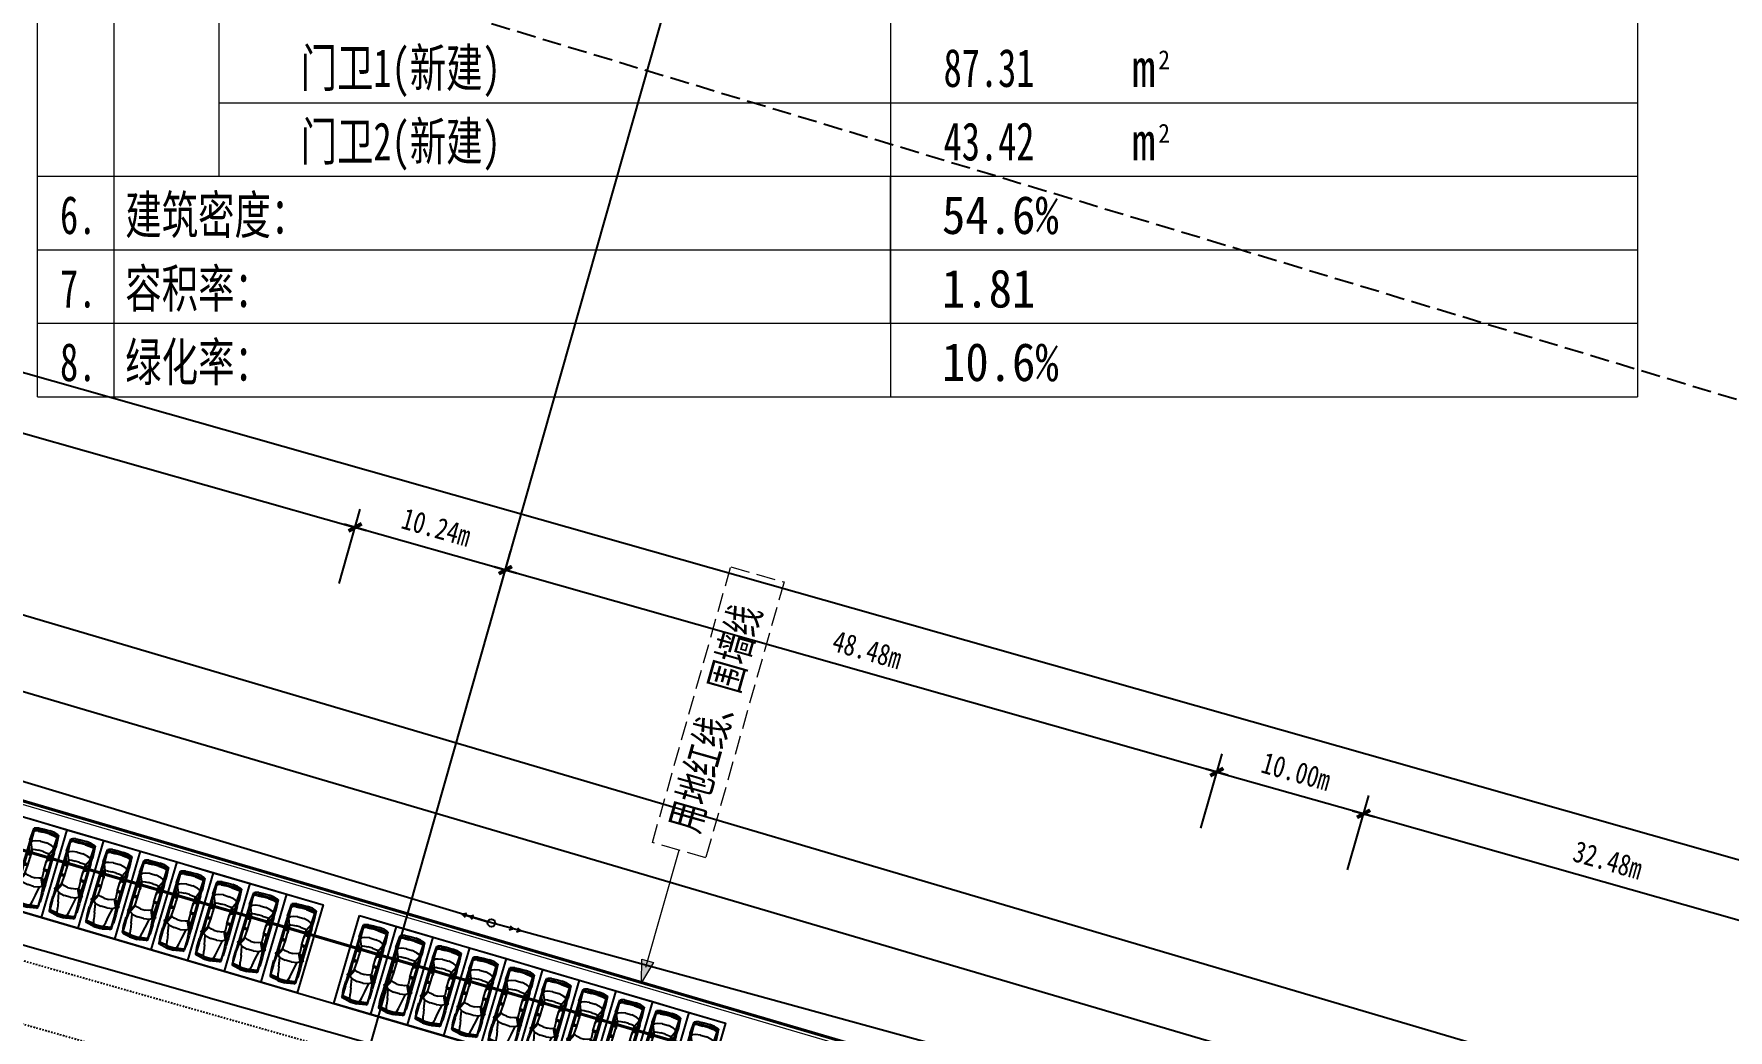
# Model space of a CAD drawing. Header units: millimetres. Extents: x 221342 to 221936, y -165780 to -165359.
# Drawn here: x 221667 to 221778.1, y -165521 to -165455.7 of the extents above; entities that cross this region are included whole.
import ezdxf

# ---------------------------------------------------------------- set-up
doc = ezdxf.new("R2010")
doc.units = ezdxf.units.MM
doc.linetypes.add('CENTER', pattern=[5.08, 3.175, -0.635, 0.635, -0.635])
doc.linetypes.add('DASH', pattern=[0.35, 0.25, -0.1])
doc.layers.add('0-道路', color=22, linetype='Continuous', lineweight=0)
doc.layers.add('地形图', color=250, linetype='Continuous', lineweight=13)
for name, color, linetype in [('biao1', 5, 'Continuous'), ('COLUMN', 220, 'Continuous'), ('PUB_DIM', 3, 'Continuous'), ('SOLID_HATCH', 251, 'Continuous'), ('zt-道路', 240, 'Continuous'), ('消防车道', 3, 'Continuous'), ('电缆通道', 7, 'ByLayer'), ('管线及附属设施', 4, 'Continuous'), ('轴网标注', 240, 'Continuous')]:
    doc.layers.add(name, color=color, linetype=linetype)
doc.styles.add('-仿宋_GB2312', font='', dxfattribs={"width": 0.8})
doc.styles.add('-黑体', font='', dxfattribs={"width": 0.7})
doc.styles.add('dim_font', font='SIMPLEX.shx', dxfattribs={"width": 0.8})
doc.styles.get('-仿宋_GB2312').set_extended_font_data('FangSong_GB2312')
doc.styles.get('-黑体').set_extended_font_data('SimHei')
doc.dimstyles.new('AXIS150', dxfattribs={"dimscale": 1.5, "dimtxt": 300, "dimasz": 1, "dimexe": 250, "dimexo": 300, "dimgap": 150, "dimtad": 1, "dimdec": 0, "dimtxsty": 'dim_font', "dimblk": '_DIMX', "dimblk1": '_DIMX', "dimblk2": '_DIMX', "dimcen": 2.5, "dimse1": 1, "dimse2": 1, "dimclrt": 9, "dimazin": 3, "dimtfac": 1, "dimtdec": 0, "dimtix": 1, "dimtmove": 2, "dimatfit": 3, "dimldrblk": '_DIMX'})

# ---------------------------------------------------------------- blocks, each defined once
blk = doc.blocks.new('604')
at = {"layer": '管线及附属设施', "color": 4, "linetype": 'Continuous'}
blk.add_circle((0, 0), 0.25, dxfattribs=at)
blk = doc.blocks.new('511301')
at = {"layer": '管线及附属设施', "color": 4, "linetype": 'Continuous', "flags": 128}
for points in [[(2, 0), (0.25, 0)], [(1.24, 0.15), (1.5, 0), (1.24, -0.15)], [(1.74, 0.15), (2, 0), (1.74, -0.15)]]:
    blk.add_lwpolyline(points, dxfattribs=at)
blk = doc.blocks.new('_DIMX')
blk.add_line((-150, 0), (150, 0))
at = {"const_width": 50}
blk.add_lwpolyline([(-70, -70), (70, 70)], dxfattribs=at)
blk = doc.blocks.new('*D137')
at = {"layer": 'Defpoints', "color": 0, "linetype": 'Continuous', "transparency": 16777216}
for p in [(221501.36, -165438.99), (221787.01, -165512.17), (221784.92, -165519.54)]:
    blk.add_point(p, dxfattribs=at)
at = {"layer": '轴网标注', "color": 0, "linetype": 'Continuous', "lineweight": -2, "transparency": 16777216}
for p, q in [((221501.36, -165438.99), (221503.8, -165430.43)), ((221503.46, -165431.63), (221787, -165512.17)), ((221784.92, -165519.54), (221787.35, -165510.97))]:
    blk.add_line(p, q, dxfattribs=at)
at = {"layer": '轴网标注', "color": 0, "linetype": 'Continuous', "lineweight": -2, "transparency": 16777216, "xscale": 0.005, "yscale": 0.005, "zscale": 0.005}
for p, rotation in [((221503.46, -165431.63), 164.1427629060019), ((221787.01, -165512.17), 344.142762906002)]:
    blk.add_blockref('_DIMX', p, dxfattribs=dict(at, rotation=rotation))
at = {"layer": '轴网标注', "color": 9, "linetype": 'Continuous', "transparency": 16777216, "insert": (221645.63, -165470.51), "char_height": 1.4, "attachment_point": 5, "rotation": 344.1428, "style": '-仿宋_GB2312'}
blk.add_mtext('\\A1;294.77m', dxfattribs=at)
blk = doc.blocks.new('*D138')
at = {"layer": 'Defpoints', "color": 0, "linetype": 'Continuous', "transparency": 16777216}
for p in [(221697.91, -165490.84), (221696.86, -165494.52), (221743.5, -165507.77)]:
    blk.add_point(p, dxfattribs=at)
at = {"layer": '轴网标注', "color": 0, "linetype": 'Continuous', "lineweight": -2, "transparency": 16777216}
for p, q in [((221696.86, -165494.52), (221698.25, -165489.63)), ((221744.54, -165504.08), (221697.92, -165490.84)), ((221743.5, -165507.77), (221744.89, -165502.88))]:
    blk.add_line(p, q, dxfattribs=at)
at = {"layer": '轴网标注', "color": 0, "linetype": 'Continuous', "lineweight": -2, "transparency": 16777216, "xscale": 0.005, "yscale": 0.005, "zscale": 0.005}
for p, rotation in [((221697.91, -165490.84), 164.1427629060019), ((221744.55, -165504.08), 344.142762906002)]:
    blk.add_blockref('_DIMX', p, dxfattribs=dict(at, rotation=rotation))
at = {"layer": '轴网标注', "color": 9, "linetype": 'Continuous', "transparency": 16777216, "insert": (221721.63, -165496.07), "char_height": 1.4, "attachment_point": 5, "rotation": 344.1428, "style": '-仿宋_GB2312'}
blk.add_mtext('\\A1;48.48m', dxfattribs=at)
blk = doc.blocks.new('_F27')
for p, q in [((-2489, 522), (-2514, 196)), ((-2514, -206), (-2514, 196)), ((-2489, 522), (-2426, 736)), ((-2426, 736), (-2389, 824)), ((-2389, 824), (-1610, 874)), ((-2389, 824), (-1560, 874)), ((-2264, 812), (-2389, 824)), ((-2364, 522), (-2389, 196)), ((-2389, -206), (-2389, 196)), ((-2326, 736), (-2364, 522)), ((-2326, 736), (-2351, 596)), ((-2351, 594), (-2351, 596)), ((-2326, 736), (-2288, 811)), ((-2301, 196), (-2276, 522)), ((-2301, 196), (-2301, -206)), ((-2200, 786), (-2288, 811)), ((-2276, 522), (-2238, 736)), ((-2200, 786), (-2238, 736)), ((-1560, 874), (-2212, 815)), ((-2208, 815), (-2211, 814)), ((-1660, 862), (-2208, 815)), ((-1446, 761), (-2200, 786)), ((-1622, 510), (-1685, 196)), ((-1685, -206), (-1685, 196)), ((-1560, 874), (-1660, 862)), ((-1622, 510), (-1547, 698)), ((-1617, 869), (-1620, 866)), ((-1208, 874), (-1610, 874)), ((-1547, 698), (-1446, 761)), ((-1145, 799), (-1446, 761)), ((-1019, 572), (-1446, 761)), ((-1208, 874), (980, 889)), ((-1145, 799), (-682, 557)), ((-1145, 799), (124, 799)), ((-1082, 145), (-1070, 371)), ((-1082, 145), (-1082, -156)), ((-1070, 371), (-1057, 510)), ((-1019, 572), (-1057, 510)), ((-680, 556), (-1019, 572)), ((-1019, 572), (-479, 547)), ((-743, 849), (-793, 874)), ((-730, 799), (-743, 849)), ((-630, 555), (-730, 799)), ((-680, 556), (-630, 555)), ((-642, 799), (-605, 554)), ((-605, 554), (-630, 555)), ((-479, 547), (-605, 554)), ((61, 547), (-479, 547)), ((-2, 547), (-27, 877)), ((124, 799), (61, 547)), ((61, 547), (564, 572)), ((941, 773), (124, 799)), ((564, 572), (941, 773)), ((564, 572), (614, 522)), ((1079, 748), (614, 522)), ((614, 522), (677, 371)), ((677, 371), (714, 145)), ((714, -156), (714, 145)), ((941, 773), (941, 874)), ((983, 777), (941, 773)), ((941, 773), (987, 765)), ((980, 902), (995, 790)), ((980, 790), (980, 898)), ((995, 790), (980, 790)), ((980, 790), (992, 746)), ((984, 905), (1020, 939)), ((992, 746), (1021, 747)), ((995, 790), (1022, 746)), ((1022, 748), (995, 790)), ((1021, 747), (1022, 748)), ((1053, 768), (1022, 746)), ((1036, 935), (1062, 857)), ((1036, 756), (1079, 748)), ((1051, 889), (1497, 893)), ((1057, 776), (1062, 857)), ((1770, 849), (1058, 784)), ((1204, 585), (1079, 748)), ((1795, 472), (1204, 585)), ((1280, 196), (1204, 585)), ((1280, 196), (1280, -206)), ((1506, 899), (2121, 899)), ((2461, 849), (1770, 849)), ((2222, 397), (1795, 472)), ((2272, 876), (2121, 899)), ((2523, 321), (2222, 397)), ((2272, 876), (2272, 874)), ((2437, 851), (2272, 876)), ((2511, 874), (2287, 874)), ((2398, 849), (2461, 773)), ((2437, 850), (2433, 851)), ((2498, 773), (2436, 849)), ((2511, 874), (2450, 850)), ((2461, 773), (2523, 321)), ((2561, 321), (2498, 773)), ((2599, 773), (2511, 874)), ((2523, 321), (2586, 321)), ((2523, 321), (2561, 196)), ((2580, 196), (2542, 321)), ((2561, 196), (2561, -206)), ((2611, 196), (2574, 321)), ((2580, 321), (2618, 196)), ((2580, 196), (2580, -206)), ((2599, 773), (2687, 321)), ((2611, 196), (2611, -206)), ((2618, -206), (2618, 196)), ((2687, 321), (2699, 196)), ((2699, -206), (2699, 196)), ((-2489, -533), (-2514, -206)), ((-2489, -533), (-2426, -747)), ((-2426, -747), (-2389, -835)), ((-2389, -206), (-2364, -533)), ((-2389, -835), (-2264, -823)), ((-1560, -885), (-2389, -835)), ((-1610, -885), (-2389, -835)), ((-2326, -747), (-2364, -533)), ((-2351, -607), (-2351, -605)), ((-2351, -607), (-2326, -747)), ((-2326, -747), (-2288, -822)), ((-2276, -533), (-2301, -206)), ((-2288, -822), (-2200, -797)), ((-2276, -533), (-2238, -747)), ((-2200, -797), (-2238, -747)), ((-2212, -826), (-1560, -885)), ((-2208, -826), (-2211, -825)), ((-1660, -872), (-2208, -826)), ((-1446, -772), (-2200, -797)), ((-1685, -206), (-1622, -520)), ((-1560, -885), (-1660, -872)), ((-1622, -520), (-1547, -709)), ((-1621, -877), (-1617, -880)), ((-1610, -885), (-1208, -885)), ((-1547, -709), (-1446, -772)), ((-1019, -583), (-1446, -772)), ((-1145, -809), (-1446, -772)), ((-1208, -885), (980, -900)), ((-682, -568), (-1145, -809)), ((-1145, -809), (124, -809)), ((-1070, -382), (-1082, -156)), ((-1057, -520), (-1070, -382)), ((-1019, -583), (-1057, -520)), ((-479, -558), (-1019, -583)), ((-1019, -583), (-680, -567)), ((-743, -860), (-793, -885)), ((-743, -860), (-730, -809)), ((-730, -809), (-630, -566)), ((-680, -567), (-682, -568)), ((-680, -567), (-630, -566)), ((-605, -565), (-642, -809)), ((-630, -566), (-605, -565)), ((-605, -565), (-479, -558)), ((61, -558), (-479, -558)), ((-2, -558), (-27, -884)), ((61, -558), (124, -809)), ((564, -583), (61, -558)), ((941, -784), (124, -809)), ((614, -533), (564, -583)), ((564, -583), (941, -784)), ((677, -382), (614, -533)), ((1079, -759), (614, -533)), ((714, -156), (677, -382)), ((987, -776), (941, -784)), ((983, -788), (941, -784)), ((941, -885), (941, -784)), ((992, -757), (980, -800)), ((995, -800), (980, -800)), ((995, -800), (980, -913)), ((980, -909), (980, -800)), ((984, -916), (1020, -950)), ((992, -757), (1021, -758)), ((995, -800), (1022, -757)), ((1022, -758), (995, -800)), ((1021, -758), (1022, -758)), ((1022, -757), (1053, -779)), ((1036, -767), (1079, -759)), ((1036, -946), (1062, -867)), ((1051, -901), (1497, -904)), ((1057, -787), (1062, -867)), ((1770, -860), (1058, -795)), ((1204, -596), (1079, -759)), ((1204, -596), (1280, -206)), ((1795, -483), (1204, -596)), ((2121, -910), (1506, -910)), ((1770, -860), (2461, -860)), ((1795, -483), (2222, -407)), ((2121, -910), (2272, -887)), ((2270, -887), (2121, -910)), ((2523, -332), (2222, -407)), ((2437, -861), (2272, -887)), ((2272, -885), (2272, -887)), ((2285, -885), (2511, -885)), ((2398, -860), (2461, -784)), ((2436, -860), (2498, -784)), ((2437, -861), (2436, -860)), ((2450, -861), (2511, -885)), ((2523, -332), (2461, -784)), ((2561, -332), (2498, -784)), ((2599, -784), (2511, -885)), ((2523, -332), (2561, -206)), ((2586, -332), (2523, -332)), ((2580, -206), (2542, -332)), ((2618, -6), (2561, -6)), ((2574, -332), (2611, -206)), ((2618, -206), (2580, -332)), ((2687, -332), (2599, -784)), ((2687, -332), (2699, -206))]:
    blk.add_line(p, q)
for centre, start, end in [((990, 898), 132.96497, 179.74535), ((1027, 932), 18.15727, 132.96497), ((1047, 776), 305.15418, 356.86364), ((990, -909), 180.25465, 227.03503), ((1027, -942), 227.03503, 341.84273), ((1047, -787), 3.17983, 54.84582)]:
    blk.add_arc(centre, 10, start, end)
at = {"width": 0.8, "flags": 9}
for tag in ['XSIZE', 'YSIZE']:
    blk.add_attdef(tag, (0, 0), '', height=0.5, dxfattribs=at)
blk = doc.blocks.new('*D118')
at = {"layer": 'Defpoints', "color": 0, "linetype": 'Continuous', "transparency": 16777216}
for p in [(221632.91, -165476.36), (221688.06, -165488.04), (221687.01, -165491.73)]:
    blk.add_point(p, dxfattribs=at)
at = {"layer": '轴网标注', "color": 0, "linetype": 'Continuous', "lineweight": -2, "transparency": 16777216}
for p, q in [((221632.91, -165476.36), (221634.3, -165471.47)), ((221633.97, -165472.67), (221688.06, -165488.04)), ((221687.01, -165491.73), (221688.4, -165486.84))]:
    blk.add_line(p, q, dxfattribs=at)
at = {"layer": '轴网标注', "color": 0, "linetype": 'Continuous', "lineweight": -2, "transparency": 16777216, "xscale": 0.005, "yscale": 0.005, "zscale": 0.005}
for p, rotation in [((221633.96, -165472.67), 164.1427629060019), ((221688.06, -165488.04), 344.142762906002)]:
    blk.add_blockref('_DIMX', p, dxfattribs=dict(at, rotation=rotation))
at = {"layer": '轴网标注', "color": 9, "linetype": 'Continuous', "transparency": 16777216, "insert": (221661.41, -165478.96), "char_height": 1.4, "attachment_point": 5, "rotation": 344.1428, "style": '-仿宋_GB2312'}
blk.add_mtext('\\A1;56.24m', dxfattribs=at)
blk = doc.blocks.new('*D119')
at = {"layer": 'Defpoints', "color": 0, "linetype": 'Continuous', "transparency": 16777216}
for p in [(221688.06, -165488.04), (221687.01, -165491.73), (221696.86, -165494.52)]:
    blk.add_point(p, dxfattribs=at)
at = {"layer": '轴网标注', "color": 0, "linetype": 'Continuous', "lineweight": -2, "transparency": 16777216}
for p, q in [((221687.01, -165491.73), (221688.4, -165486.84)), ((221697.91, -165490.84), (221688.07, -165488.04)), ((221696.86, -165494.52), (221698.25, -165489.63))]:
    blk.add_line(p, q, dxfattribs=at)
at = {"layer": '轴网标注', "color": 0, "linetype": 'Continuous', "lineweight": -2, "transparency": 16777216, "xscale": 0.005, "yscale": 0.005, "zscale": 0.005}
for p, rotation in [((221688.06, -165488.04), 164.1427629060019), ((221697.91, -165490.84), 344.142762906002)]:
    blk.add_blockref('_DIMX', p, dxfattribs=dict(at, rotation=rotation))
at = {"layer": '轴网标注', "color": 9, "linetype": 'Continuous', "transparency": 16777216, "insert": (221693.38, -165488.04), "char_height": 1.4, "attachment_point": 5, "rotation": 344.1428, "style": '-仿宋_GB2312'}
blk.add_mtext('\\A1;10.24m', dxfattribs=at)
blk = doc.blocks.new('*D120')
at = {"layer": 'Defpoints', "color": 0, "linetype": 'Continuous', "transparency": 16777216}
for p in [(221754.17, -165506.82), (221743.5, -165507.77), (221753.12, -165510.5)]:
    blk.add_point(p, dxfattribs=at)
at = {"layer": '轴网标注', "color": 0, "linetype": 'Continuous', "lineweight": -2, "transparency": 16777216}
for p, q in [((221743.5, -165507.77), (221744.89, -165502.88)), ((221744.55, -165504.08), (221754.16, -165506.81)), ((221753.12, -165510.5), (221754.51, -165505.61))]:
    blk.add_line(p, q, dxfattribs=at)
at = {"layer": '轴网标注', "color": 0, "linetype": 'Continuous', "lineweight": -2, "transparency": 16777216, "xscale": 0.005, "yscale": 0.005, "zscale": 0.005}
for p, rotation in [((221744.55, -165504.08), 164.1427629060019), ((221754.17, -165506.82), 344.142762906002)]:
    blk.add_blockref('_DIMX', p, dxfattribs=dict(at, rotation=rotation))
at = {"layer": '轴网标注', "color": 9, "linetype": 'Continuous', "transparency": 16777216, "insert": (221749.75, -165504.05), "char_height": 1.4, "attachment_point": 5, "rotation": 344.1428, "style": '-仿宋_GB2312'}
blk.add_mtext('\\A1;10.00m', dxfattribs=at)
blk = doc.blocks.new('*D121')
at = {"layer": 'Defpoints', "color": 0, "linetype": 'Continuous', "transparency": 16777216}
for p in [(221754.17, -165506.82), (221753.12, -165510.5), (221784.36, -165519.38)]:
    blk.add_point(p, dxfattribs=at)
at = {"layer": '轴网标注', "color": 0, "linetype": 'Continuous', "lineweight": -2, "transparency": 16777216}
for p, q in [((221753.12, -165510.5), (221754.51, -165505.61)), ((221785.41, -165515.69), (221754.17, -165506.82)), ((221784.36, -165519.38), (221785.75, -165514.49))]:
    blk.add_line(p, q, dxfattribs=at)
at = {"layer": '轴网标注', "color": 0, "linetype": 'Continuous', "lineweight": -2, "transparency": 16777216, "xscale": 0.005, "yscale": 0.005, "zscale": 0.005}
for p, rotation in [((221754.17, -165506.82), 164.1427629060019), ((221785.41, -165515.69), 344.142762906002)]:
    blk.add_blockref('_DIMX', p, dxfattribs=dict(at, rotation=rotation))
at = {"layer": '轴网标注', "color": 9, "linetype": 'Continuous', "transparency": 16777216, "insert": (221770.18, -165509.86), "char_height": 1.4, "attachment_point": 5, "rotation": 344.1428, "style": '-仿宋_GB2312'}
blk.add_mtext('\\A1;32.48m', dxfattribs=at)

msp = doc.modelspace()

# ---------------------------------------------------------------- hatches: boundary and pattern name
at = {"layer": 'PUB_DIM', "lineweight": 0}
msp.add_hatch(color=20, dxfattribs=at).paths.add_polyline_path([(221706.839, -165517.882), (221706.86, -165516.344), (221707.629, -165516.563)])

# ---------------------------------------------------------------- linework, layer by layer
at = {"color": 1, "linetype": 'CENTER', "ltscale": 0.005, "const_width": 0.2, "flags": 128}
msp.add_lwpolyline([(221603.925, -165580.583), (221610.9, -165556.03), (221478.696, -165518.473), (221496.499, -165456.12), (221779.341, -165539.17), (221785.941, -165632.291), (221603.925, -165580.583)], dxfattribs=at)
at = {"color": 1, "linetype": 'DASH', "ltscale": 0.005, "const_width": 0.2, "flags": 128}
msp.add_lwpolyline([(221484.852, -165520.222), (221501.789, -165460.904), (221776.503, -165541.568), (221782.33, -165623.78), (221605.892, -165573.657)], dxfattribs=at)
at = {"layer": '0-道路', "linetype": 'Continuous'}
for p, q in [((221778.317, -165538.869), (221617.874, -165491.759)), ((221778.089, -165539.053), (221635.31, -165497.129))]:
    msp.add_line(p, q, dxfattribs=at)
at = {"layer": 'biao1', "color": 5, "linetype": 'Continuous', "flags": 128}
msp.add_lwpolyline([(221827.486, -165551.402), (221789.836, -165541.076), (221745.238, -165527.219), (221696.996, -165513.972), (221634.136, -165495.013), (221560.548, -165473.496), (221480.715, -165450.256)], dxfattribs=at)
at = {"layer": 'COLUMN', "color": 211, "linetype": 'DASH', "ltscale": 5, "flags": 128}
msp.add_lwpolyline([(221377.584, -165692.787), (221605.982, -165757.663), (221638.771, -165642.23), (221841.266, -165699.749), (221826.696, -165494.171), (221465.005, -165385.02)], close=True, dxfattribs=at)
at = {"layer": 'PUB_DIM', "color": 1, "lineweight": 0}
for p, q in [((221672.234, -165376.799), (221672.234, -165479.481)), ((221723.153, -165431.267), (221723.153, -165474.66)), ((221679.137, -165436.088), (221679.137, -165465.017)), ((221679.137, -165460.195), (221772.116, -165460.195)), ((221679.137, -165460.195), (221772.116, -165460.195)), ((221679.137, -165460.195), (221772.116, -165460.195)), ((221679.137, -165460.195), (221772.116, -165460.195)), ((221679.137, -165460.195), (221772.116, -165460.195)), ((221679.137, -165460.195), (221772.116, -165460.195)), ((221679.137, -165460.195), (221772.116, -165460.195)), ((221679.137, -165460.195), (221772.116, -165460.195)), ((221679.137, -165460.195), (221772.116, -165460.195)), ((221679.137, -165460.195), (221772.116, -165460.195)), ((221679.137, -165460.195), (221772.116, -165460.195)), ((221679.137, -165460.195), (221772.116, -165460.195)), ((221679.137, -165460.195), (221772.116, -165460.195)), ((221679.137, -165460.195), (221772.116, -165460.195)), ((221679.137, -165460.195), (221772.116, -165460.195)), ((221679.137, -165460.195), (221772.116, -165460.195)), ((221679.137, -165460.195), (221772.116, -165460.195)), ((221679.137, -165460.195), (221772.116, -165460.195)), ((221679.137, -165460.195), (221772.116, -165460.195)), ((221679.137, -165460.195), (221772.116, -165460.195)), ((221679.137, -165460.195), (221772.116, -165460.195)), ((221679.137, -165460.195), (221772.116, -165460.195)), ((221679.137, -165460.195), (221772.116, -165460.195)), ((221679.137, -165460.195), (221772.116, -165460.195)), ((221679.137, -165460.195), (221772.116, -165460.195)), ((221679.137, -165460.195), (221772.116, -165460.195)), ((221679.137, -165460.195), (221772.116, -165460.195)), ((221679.137, -165460.195), (221772.116, -165460.195)), ((221679.137, -165460.195), (221772.116, -165460.195)), ((221679.137, -165460.195), (221772.116, -165460.195)), ((221679.137, -165460.195), (221772.116, -165460.195)), ((221679.137, -165460.195), (221772.116, -165460.195)), ((221679.137, -165460.195), (221772.116, -165460.195)), ((221679.137, -165460.195), (221772.116, -165460.195)), ((221679.137, -165460.195), (221772.116, -165460.195)), ((221679.137, -165460.195), (221772.116, -165460.195)), ((221679.137, -165460.195), (221772.116, -165460.195)), ((221679.137, -165460.195), (221772.116, -165460.195)), ((221679.137, -165460.195), (221772.116, -165460.195)), ((221679.137, -165460.195), (221772.116, -165460.195)), ((221679.137, -165460.195), (221772.116, -165460.195)), ((221679.137, -165460.195), (221772.116, -165460.195)), ((221679.137, -165460.195), (221772.116, -165460.195)), ((221679.137, -165460.195), (221772.116, -165460.195)), ((221679.137, -165460.195), (221772.116, -165460.195)), ((221679.137, -165460.195), (221772.116, -165460.195)), ((221679.137, -165460.195), (221772.116, -165460.195)), ((221679.137, -165460.195), (221772.116, -165460.195)), ((221679.137, -165460.195), (221772.116, -165460.195)), ((221679.137, -165460.195), (221772.116, -165460.195)), ((221679.137, -165460.195), (221772.116, -165460.195)), ((221679.137, -165460.195), (221772.116, -165460.195)), ((221679.137, -165460.195), (221772.116, -165460.195)), ((221679.137, -165460.195), (221772.116, -165460.195)), ((221679.137, -165460.195), (221772.116, -165460.195)), ((221679.137, -165460.195), (221772.116, -165460.195)), ((221679.137, -165460.195), (221772.116, -165460.195)), ((221679.137, -165460.195), (221772.116, -165460.195)), ((221683.315, -165460.195), (221772.116, -165460.195)), ((221683.315, -165460.195), (221772.116, -165460.195)), ((221683.315, -165460.195), (221772.116, -165460.195)), ((221683.315, -165460.195), (221772.116, -165460.195)), ((221683.315, -165460.195), (221772.116, -165460.195)), ((221683.315, -165460.195), (221772.116, -165460.195)), ((221683.315, -165460.195), (221772.116, -165460.195)), ((221683.315, -165460.195), (221772.116, -165460.195)), ((221683.315, -165460.195), (221772.116, -165460.195)), ((221683.315, -165460.195), (221772.116, -165460.195)), ((221683.315, -165460.195), (221772.116, -165460.195)), ((221683.315, -165460.195), (221772.116, -165460.195)), ((221683.315, -165460.195), (221772.116, -165460.195)), ((221683.315, -165460.195), (221772.116, -165460.195)), ((221683.315, -165460.195), (221772.116, -165460.195)), ((221683.315, -165460.195), (221772.116, -165460.195)), ((221683.315, -165460.195), (221772.116, -165460.195)), ((221683.315, -165460.195), (221772.116, -165460.195)), ((221683.315, -165460.195), (221772.116, -165460.195)), ((221683.315, -165460.195), (221772.116, -165460.195)), ((221683.315, -165460.195), (221772.116, -165460.195)), ((221683.315, -165460.195), (221772.116, -165460.195)), ((221683.315, -165460.195), (221772.116, -165460.195)), ((221683.315, -165460.195), (221772.116, -165460.195)), ((221683.315, -165460.195), (221772.116, -165460.195)), ((221683.315, -165460.195), (221772.116, -165460.195)), ((221667.234, -165465.017), (221772.116, -165465.017)), ((221667.234, -165465.017), (221772.116, -165465.017)), ((221672.234, -165465.017), (221772.116, -165465.017)), ((221672.234, -165465.017), (221772.116, -165465.017)), ((221672.234, -165465.017), (221772.116, -165465.017)), ((221672.234, -165465.017), (221772.116, -165465.017)), ((221672.234, -165465.017), (221772.116, -165465.017)), ((221672.234, -165465.017), (221772.116, -165465.017)), ((221672.234, -165465.017), (221772.116, -165465.017)), ((221672.234, -165465.017), (221772.116, -165465.017)), ((221672.234, -165465.017), (221772.116, -165465.017)), ((221672.234, -165465.017), (221772.116, -165465.017)), ((221672.234, -165465.017), (221772.116, -165465.017)), ((221672.234, -165465.017), (221772.116, -165465.017)), ((221672.234, -165465.017), (221772.116, -165465.017)), ((221672.234, -165465.017), (221772.116, -165465.017)), ((221672.234, -165465.017), (221772.116, -165465.017)), ((221672.234, -165465.017), (221772.116, -165465.017)), ((221672.234, -165465.017), (221772.116, -165465.017)), ((221672.234, -165465.017), (221772.116, -165465.017)), ((221672.234, -165465.017), (221772.116, -165465.017)), ((221672.234, -165465.017), (221772.116, -165465.017)), ((221672.234, -165465.017), (221772.116, -165465.017)), ((221672.234, -165465.017), (221772.116, -165465.017)), ((221672.234, -165465.017), (221772.116, -165465.017)), ((221672.234, -165465.017), (221772.116, -165465.017)), ((221672.234, -165465.017), (221772.116, -165465.017)), ((221672.234, -165465.017), (221772.116, -165465.017)), ((221672.234, -165465.017), (221772.116, -165465.017)), ((221672.234, -165465.017), (221772.116, -165465.017)), ((221672.234, -165465.017), (221772.116, -165465.017)), ((221672.234, -165465.017), (221772.116, -165465.017)), ((221672.234, -165465.017), (221772.116, -165465.017)), ((221672.234, -165465.017), (221772.116, -165465.017)), ((221672.234, -165465.017), (221772.116, -165465.017)), ((221672.234, -165465.017), (221772.116, -165465.017)), ((221672.234, -165465.017), (221772.116, -165465.017)), ((221672.234, -165465.017), (221772.116, -165465.017)), ((221672.234, -165465.017), (221772.116, -165465.017)), ((221672.234, -165465.017), (221772.116, -165465.017)), ((221672.234, -165465.017), (221772.116, -165465.017)), ((221672.234, -165465.017), (221772.116, -165465.017)), ((221672.234, -165465.017), (221772.116, -165465.017)), ((221672.234, -165465.017), (221772.116, -165465.017)), ((221672.234, -165465.017), (221772.116, -165465.017)), ((221672.234, -165465.017), (221772.116, -165465.017)), ((221672.234, -165465.017), (221772.116, -165465.017)), ((221672.234, -165465.017), (221772.116, -165465.017)), ((221672.234, -165465.017), (221772.116, -165465.017)), ((221672.234, -165465.017), (221772.116, -165465.017)), ((221672.234, -165465.017), (221772.116, -165465.017)), ((221672.234, -165465.017), (221772.116, -165465.017)), ((221672.234, -165465.017), (221772.116, -165465.017)), ((221672.234, -165465.017), (221772.116, -165465.017)), ((221672.234, -165465.017), (221772.116, -165465.017)), ((221679.137, -165465.017), (221772.116, -165465.017)), ((221679.137, -165465.017), (221772.116, -165465.017)), ((221679.137, -165465.017), (221772.116, -165465.017)), ((221683.315, -165465.017), (221772.116, -165465.017)), ((221683.315, -165465.017), (221772.116, -165465.017)), ((221683.315, -165465.017), (221772.116, -165465.017)), ((221683.315, -165465.017), (221772.116, -165465.017)), ((221683.315, -165465.017), (221772.116, -165465.017)), ((221683.315, -165465.017), (221772.116, -165465.017)), ((221683.315, -165465.017), (221772.116, -165465.017)), ((221683.315, -165465.017), (221772.116, -165465.017)), ((221683.315, -165465.017), (221772.116, -165465.017)), ((221683.315, -165465.017), (221772.116, -165465.017)), ((221683.315, -165465.017), (221772.116, -165465.017)), ((221683.315, -165465.017), (221772.116, -165465.017)), ((221683.315, -165465.017), (221772.116, -165465.017)), ((221683.315, -165465.017), (221772.116, -165465.017)), ((221683.315, -165465.017), (221772.116, -165465.017)), ((221683.315, -165465.017), (221772.116, -165465.017)), ((221683.315, -165465.017), (221772.116, -165465.017)), ((221683.315, -165465.017), (221772.116, -165465.017)), ((221683.315, -165465.017), (221772.116, -165465.017)), ((221683.315, -165465.017), (221772.116, -165465.017)), ((221683.315, -165465.017), (221772.116, -165465.017)), ((221683.315, -165465.017), (221772.116, -165465.017)), ((221683.315, -165465.017), (221772.116, -165465.017)), ((221683.315, -165465.017), (221772.116, -165465.017)), ((221683.315, -165465.017), (221772.116, -165465.017)), ((221683.315, -165465.017), (221772.116, -165465.017)), ((221723.153, -165474.66), (221723.153, -165465.017)), ((221723.153, -165465.017), (221723.153, -165479.481)), ((221667.234, -165469.838), (221772.116, -165469.838)), ((221667.234, -165474.66), (221772.116, -165474.66)), ((221672.234, -165474.66), (221772.116, -165474.66)), ((221667.234, -165479.481), (221772.116, -165479.481)), ((221667.234, -165479.481), (221772.116, -165479.481)), ((221667.234, -165479.481), (221772.116, -165479.481)), ((221672.234, -165479.481), (221772.116, -165479.481)), ((221672.234, -165479.481), (221772.116, -165479.481)), ((221672.234, -165479.481), (221772.116, -165479.481)), ((221672.234, -165479.481), (221772.116, -165479.481)), ((221672.234, -165479.481), (221772.116, -165479.481))]:
    msp.add_line(p, q, dxfattribs=at)
at = {"layer": 'PUB_DIM', "color": 20, "lineweight": 0}
msp.add_line((221707.116, -165516.879), (221709.296, -165509.204), dxfattribs=at)
at = {"layer": 'PUB_DIM', "color": 1, "lineweight": 0}
msp.add_lwpolyline([(221667.234, -165479.481), (221667.234, -165376.799), (221772.116, -165376.799), (221772.116, -165479.481)], dxfattribs=at)
at = {"layer": 'PUB_DIM', "color": 20, "linetype": 'DASH', "lineweight": 0, "ltscale": 5}
msp.add_lwpolyline([(221707.55, -165508.708), (221712.685, -165490.628), (221716.178, -165491.62), (221711.043, -165509.7)], close=True, dxfattribs=at)
at = {"layer": 'PUB_DIM', "color": 20, "lineweight": 0, "flags": 128}
msp.add_lwpolyline([(221706.839, -165517.882), (221706.86, -165516.344), (221707.629, -165516.563), (221706.839, -165517.882)], dxfattribs=at)
at = {"layer": 'SOLID_HATCH', "linetype": 'Continuous'}
for p, q in [((221679.21, -165556.676), (221710.749, -165445.642)), ((221635.145, -165496.83), (221779.341, -165539.17))]:
    msp.add_line(p, q, dxfattribs=at)
at = {"layer": 'zt-道路', "linetype": 'Continuous'}
for p, q in [((221635.858, -165484.792), (221791.856, -165530.867)), ((221639.396, -165490.866), (221792.144, -165535.88)), ((221626.49, -165501.585), (221763.427, -165541.793)), ((221666.77, -165507.158), (221669.169, -165507.863)), ((221669.169, -165507.863), (221671.567, -165508.567)), ((221671.567, -165508.567), (221673.966, -165509.271)), ((221673.966, -165509.271), (221676.365, -165509.976)), ((221676.365, -165509.976), (221678.763, -165510.68)), ((221678.763, -165510.68), (221681.162, -165511.384)), ((221681.162, -165511.384), (221683.561, -165512.089)), ((221683.561, -165512.089), (221685.96, -165512.793)), ((221686.668, -165519.254), (221688.358, -165513.497)), ((221688.358, -165513.497), (221690.757, -165514.202)), ((221690.757, -165514.202), (221693.156, -165514.906)), ((221693.156, -165514.906), (221695.555, -165515.61)), ((221695.555, -165515.61), (221697.953, -165516.315)), ((221697.953, -165516.315), (221700.352, -165517.019)), ((221700.352, -165517.019), (221702.751, -165517.723)), ((221702.751, -165517.723), (221705.15, -165518.428)), ((221705.15, -165518.428), (221707.548, -165519.132)), ((221707.548, -165519.132), (221709.947, -165519.836)), ((221709.947, -165519.836), (221712.346, -165520.541))]:
    msp.add_line(p, q, dxfattribs=at)
at = {"layer": 'zt-道路', "color": 8, "linetype": 'Continuous'}
for p, q in [((221669.169, -165507.863), (221667.478, -165513.62)), ((221671.567, -165508.567), (221669.877, -165514.324)), ((221673.966, -165509.271), (221672.276, -165515.028)), ((221676.365, -165509.976), (221674.674, -165515.733)), ((221678.763, -165510.68), (221677.073, -165516.437)), ((221681.162, -165511.384), (221679.472, -165517.141)), ((221683.561, -165512.089), (221681.871, -165517.846)), ((221690.757, -165514.202), (221689.067, -165519.959)), ((221693.156, -165514.906), (221691.465, -165520.663)), ((221695.555, -165515.61), (221693.864, -165521.367)), ((221697.953, -165516.315), (221696.263, -165522.072)), ((221700.352, -165517.019), (221698.662, -165522.776)), ((221702.751, -165517.723), (221701.06, -165523.48)), ((221705.15, -165518.428), (221703.459, -165524.185)), ((221707.548, -165519.132), (221705.858, -165524.889)), ((221709.947, -165519.836), (221708.257, -165525.593))]:
    msp.add_line(p, q, dxfattribs=at)
at = {"layer": 'zt-道路', "linetype": 'Continuous'}
for points in [[(221661.972, -165505.75), (221685.96, -165512.793), (221684.269, -165518.55), (221660.282, -165511.507)], [(221688.358, -165513.497), (221712.346, -165520.541), (221710.655, -165526.298), (221686.668, -165519.254)]]:
    msp.add_lwpolyline(points, close=True, dxfattribs=at)
at = {"layer": '消防车道', "linetype": 'DASH', "ltscale": 0.005, "flags": 128}
for points in [[(221784.243, -165608.343), (221778.284, -165608.808, -0.3006036), (221769.604, -165603.996, 0.1213192), (221766.443, -165600.407), (221762.8, -165597.876, 0.082821), (221758.934, -165596.046), (221736.84, -165589.77, -0.4142136), (221730.642, -165578.653), (221738.631, -165550.526, -0.4142136), (221749.748, -165544.328), (221763.677, -165548.284), (221762.513, -165552.382), (221774.056, -165555.661), (221777.335, -165544.118), (221765.792, -165540.839), (221764.77, -165544.437), (221627.5, -165505.445, -0.4142136), (221621.302, -165494.328), (221621.712, -165492.886)], [(221722.92, -165605.838), (221753.819, -165614.615, 0.0888818), (221756.978, -165614.93), (221761.203, -165614.601, 0.7050645), (221764.16, -165603.692), (221760.518, -165601.16, 0.082821), (221757.841, -165599.894), (221735.747, -165593.618, -0.4142136), (221726.794, -165577.56), (221734.784, -165549.433, 0.4142136), (221728.585, -165538.317), (221626.407, -165509.293, 0.4142136), (221615.291, -165515.491), (221602.039, -165562.146, 0.4142136), (221608.237, -165573.262), (221722.92, -165605.838)]]:
    msp.add_lwpolyline(points, format="xyb", dxfattribs=at)
at = {"layer": '电缆通道', "color": 6}
msp.add_polyline3d([(221628.248, -165504.611, -0.001), (221761.448, -165542.446, -0.001)], dxfattribs=at)

# ---------------------------------------------------------------- block references
at = {"layer": 'SOLID_HATCH', "linetype": 'Continuous', "xscale": 0.001, "yscale": 0.001, "zscale": 0.001, "rotation": 253.6363458292389}
for p in [(221667.157, -165510.295), (221669.556, -165511), (221671.955, -165511.704), (221674.353, -165512.408), (221676.752, -165513.113), (221679.151, -165513.817), (221681.55, -165514.521), (221684.039, -165515.252), (221688.746, -165516.634), (221691.145, -165517.339), (221693.543, -165518.043), (221695.942, -165518.747), (221698.341, -165519.452), (221700.739, -165520.156), (221703.138, -165520.86), (221705.537, -165521.565), (221707.936, -165522.269), (221710.425, -165523)]:
    msp.add_blockref('_F27', p, dxfattribs=at)
at = {"layer": '地形图', "color": 250, "linetype": 'Continuous'}
for name, rotation in [('511301', 163.2163040006469), ('604', 164.6446330001682), ('511301', 344.6446250007705)]:
    msp.add_blockref(name, (221696.996, -165513.972), dxfattribs=dict(at, rotation=rotation))

# ---------------------------------------------------------------- texts
at = {"layer": 'PUB_DIM', "color": 7, "lineweight": 0, "style": '-黑体', "width": 0.7}
for s, p in [('门卫1(新建)', (221684.484, -165459.163)), ('87.31', (221726.639, -165459.163)), ('门卫2(新建)', (221684.484, -165463.985)), ('43.42', (221726.639, -165463.985))]:
    msp.add_text(s, height=2.5, dxfattribs=at).set_placement(p)
at = {"layer": 'PUB_DIM', "color": 5, "lineweight": 0, "style": '-黑体'}
for s, height, width, p in [('2', 1.25, 0.9, (221740.713, -165458.006)), ('m', 2.5, 0.9, (221738.978, -165459.163)), ('m', 2.5, 0.9, (221738.978, -165463.985)), ('2', 1.25, 0.9, (221740.713, -165462.827)), ('建筑密度：', 2.5, 0.7, (221672.991, -165468.806)), ('6.', 2.5, 0.7, (221668.717, -165468.806)), ('54.6%', 2.5, 0.9, (221726.534, -165468.806)), ('7.', 2.5, 0.7, (221668.717, -165473.628)), ('容积率：', 2.5, 0.7, (221672.991, -165473.628)), ('1.81', 2.5, 0.9, (221726.534, -165473.628)), ('绿化率：', 2.5, 0.7, (221672.991, -165478.449)), ('8.', 2.5, 0.7, (221668.717, -165478.449)), ('10.6%', 2.5, 0.9, (221726.534, -165478.449))]:
    msp.add_text(s, height=height, dxfattribs=dict(at, width=width)).set_placement(p)
at = {"layer": 'PUB_DIM', "color": 20, "lineweight": 0, "style": '-黑体', "width": 0.7}
msp.add_text('用地红线、围墙线', height=2, rotation=74.14276, dxfattribs=at).set_placement((221710.536, -165508.188))

# ---------------------------------------------------------------- dimensions: what is measured, and where the dimension line sits
at = {"layer": '轴网标注', "color": 77, "linetype": 'Continuous'}
for base, p1, p2, angle, picture, middle in [((221787.009, -165512.174), (221501.364, -165438.992), (221784.918, -165519.536), 344.14276, '*D137', (221645.628, -165470.507)), ((221688.061, -165488.039), (221632.914, -165476.359), (221687.014, -165491.726), 344.14276, '*D118', (221661.408, -165478.96)), ((221688.061, -165488.039), (221696.864, -165494.524), (221687.014, -165491.726), 164.14276, '*D119', (221693.383, -165488.043)), ((221697.912, -165490.837), (221743.499, -165507.771), (221696.864, -165494.524), 164.14276, '*D138', (221721.625, -165496.065)), ((221754.166, -165506.816), (221743.499, -165507.771), (221753.119, -165510.503), 344.14276, '*D120', (221749.753, -165504.055)), ((221754.166, -165506.816), (221784.363, -165519.378), (221753.119, -165510.503), 164.14276, '*D121', (221770.184, -165509.858))]:
    dim = msp.add_linear_dim(base=base, p1=p1, p2=p2, angle=angle, dimstyle='AXIS150', override={"dimscale": 0.005, "dimtxt": 280, "dimexo": 0, "dimdec": 2, "dimpost": 'm', "dimtxsty": '-仿宋_GB2312', "dimsah": 1, "dimse1": 0, "dimse2": 0}, dxfattribs=at)
    dim.commit()
    dim.dimension.update_dxf_attribs({"geometry": picture, "text_midpoint": middle})

doc.saveas('drawing.dxf')
